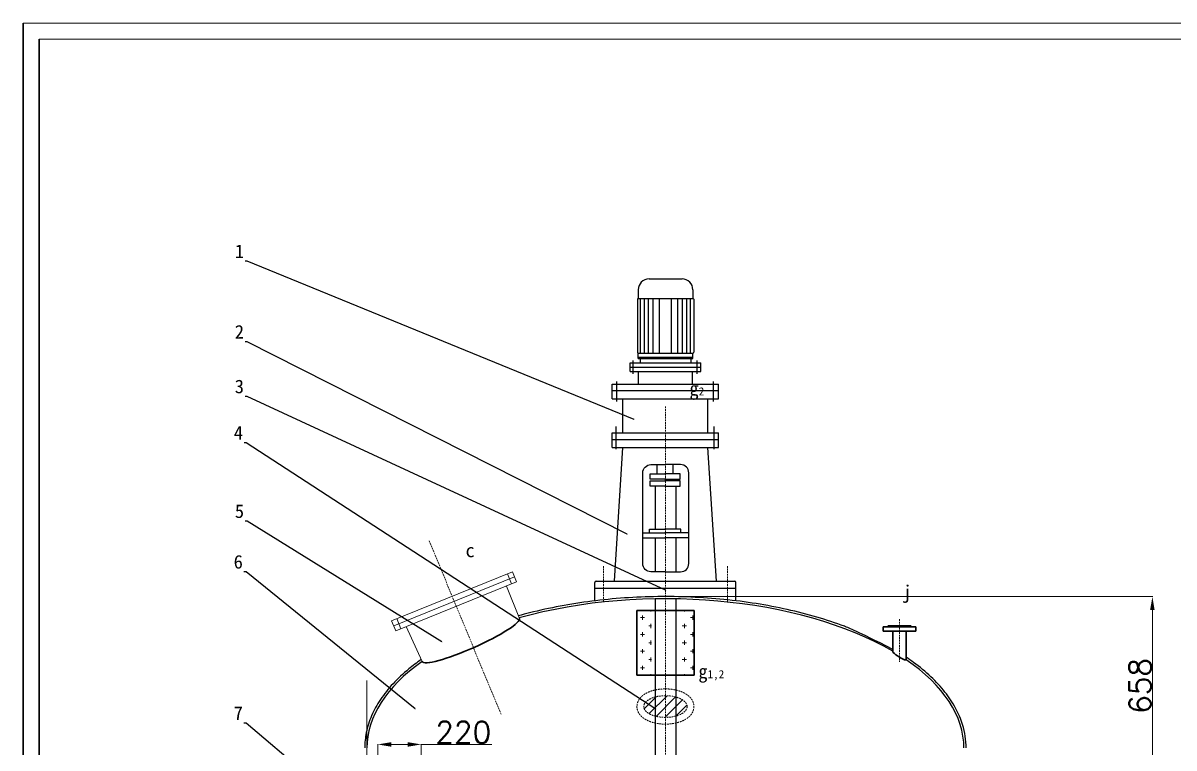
# Model space of a CAD drawing. Header units: millimetres. Extents: x -7851 to 49131, y -10352 to 4613.
# Drawn here: x 3473 to 7714, y 1941 to 4613 of the extents above; entities that cross this region are included whole.
import ezdxf
from ezdxf import colors
from ezdxf.entities.mleader import LeaderData, LeaderLine
from ezdxf.math import Vec2, Vec3

# ---------------------------------------------------------------- set-up
doc = ezdxf.new("R2010")
doc.units = ezdxf.units.MM
doc.linetypes.add('DASHED2', pattern=[9.525, 6.35, -3.175])
for name, color, linetype, lineweight in [('内框架', 7, 'Continuous', 100), ('图层1', 7, 'Continuous', 20), ('图层3', 1, 'DASHED2', 5), ('图层4', 7, 'Continuous', 20), ('实体', 7, 'Continuous', 30), ('标注', 7, 'Continuous', 13)]:
    doc.layers.add(name, color=color, linetype=linetype, lineweight=lineweight)
doc.styles.get("Standard").update_dxf_attribs({"font": 'txt.shx', "height": 80, "bigfont": 'gbcbig.shx'})
doc.dimstyles.new('副本 ISO-25', dxfattribs={"dimtxt": 80, "dimasz": 50, "dimexe": 1.25, "dimexo": 0.625, "dimgap": 5, "dimtad": 1, "dimtxsty": 'Standard', "dimcen": 2.5, "dimadec": 0, "dimazin": 0, "dimtfac": 1, "dimtmove": 0, "dimatfit": 3, "dimfxl": 1, "dimlwd": 5, "dimlwe": 5, "dimarcsym": 0})

# ---------------------------------------------------------------- blocks, each defined once
blk = doc.blocks.new('*D9')
at = {"layer": 'Defpoints', "color": 0}
for p in [(4740.5, 2191), (6940.5, 1841.2), (6940.5, 1458.6)]:
    blk.add_point(p, dxfattribs=at)
at = {"layer": '实体', "color": 0, "lineweight": 5}
for p, q in [((4740.5, 2190.4), (4740.5, 1457.4)), ((6940.5, 1840.6), (6940.5, 1457.4)), ((4790.5, 1458.6), (6890.5, 1458.6))]:
    blk.add_line(p, q, dxfattribs=at)
at = {"layer": '实体', "color": 0}
for points in [[(4790.5, 1466.9), (4790.5, 1450.3), (4740.5, 1458.6)], [(6890.5, 1466.9), (6890.5, 1450.3), (6940.5, 1458.6)]]:
    blk.add_solid(points, dxfattribs=at)
at = {"layer": '实体', "color": 0, "insert": (5481.3, 1528.9), "char_height": 80, "attachment_point": 5}
blk.add_mtext('%%C2200x10', dxfattribs=at)
blk = doc.blocks.new('*D12')
at = {"layer": 'Defpoints', "color": 0}
for p in [(4940.5, 1954.3), (4780.5, 1832.2), (4940.5, 1832.2)]:
    blk.add_point(p, dxfattribs=at)
at = {"layer": '实体', "color": 0, "lineweight": 5}
for p, q in [((4780.5, 1832.8), (4780.5, 1955.5)), ((4830.5, 1954.3), (4890.5, 1954.3)), ((4940.5, 1832.8), (4940.5, 1955.5)), ((4940.5, 1954.3), (5200.5, 1954.3))]:
    blk.add_line(p, q, dxfattribs=at)
at = {"layer": '实体', "color": 0}
for points in [[(4830.5, 1962.6), (4830.5, 1945.9), (4780.5, 1954.3)], [(4890.5, 1962.6), (4890.5, 1945.9), (4940.5, 1954.3)]]:
    blk.add_solid(points, dxfattribs=at)
at = {"layer": '实体', "color": 0, "insert": (5095.5, 1999.3), "char_height": 80, "attachment_point": 5}
blk.add_mtext('220', dxfattribs=at)
blk = doc.blocks.new('*D16')
at = {"layer": 'Defpoints', "color": 0}
for p in [(5840.5, 2499.2), (7634.9, 2499.2), (7633.6, 1841.2)]:
    blk.add_point(p, dxfattribs=at)
at = {"layer": '实体', "color": 0, "lineweight": 5}
for p, q in [((5841.1, 2499.2), (7636.1, 2499.2)), ((7634.9, 1891.2), (7634.9, 2449.2)), ((7634.2, 1841.2), (7636.1, 1841.2))]:
    blk.add_line(p, q, dxfattribs=at)
at = {"layer": '实体', "color": 0}
for points in [[(7626.5, 2449.2), (7643.2, 2449.2), (7634.9, 2499.2)], [(7626.5, 1891.2), (7643.2, 1891.2), (7634.9, 1841.2)]]:
    blk.add_solid(points, dxfattribs=at)
at = {"layer": '实体', "color": 0, "insert": (7589.9, 2170.2), "char_height": 80, "attachment_point": 5, "rotation": 90}
blk.add_mtext('658', dxfattribs=at)

msp = doc.modelspace()

# ---------------------------------------------------------------- hatches: boundary and pattern name
at = {"layer": '图层3'}
h = msp.add_hatch(dxfattribs=at)
h.set_pattern_fill('ANSI31', color=256, scale=8, angle=180, style=0)
h.set_pattern_definition([(225, (7906.631, 2182.543), (17.9605, -17.9605), [])])
edge = h.paths.add_edge_path()
edge.add_ellipse((5840.454, 2094.02), major_axis=(80, 0), ratio=0.5, start_angle=0, end_angle=360)
at = {"layer": '标注'}
h = msp.add_hatch(dxfattribs=at)
h.set_pattern_fill('CROSS', color=256, scale=4.86, style=0)
h.set_pattern_definition([(0, (-47085.794, -5725.593), (30.861, 30.861), [15.4305, -46.2915]), (90, (-47078.08, -5733.308), (-30.861, 30.861), [15.4305, -46.2915])])
h.paths.add_polyline_path([(5789.424, 2447.83), (5734.634, 2447.83), (5734.634, 2209.136), (5789.424, 2209.136)])
h.paths.add_polyline_path([(5946.274, 2447.83), (5891.484, 2447.83), (5891.484, 2209.136), (5946.274, 2209.136)])

# ---------------------------------------------------------------- linework, layer by layer
for p, q in [((5802.454, 2905.981), (5802.454, 2747.898)), ((5878.454, 2905.981), (5878.454, 2747.898)), ((5802.454, 2716.281), (5802.454, 2590.815)), ((5878.454, 2716.281), (5878.454, 2590.815)), ((5802.454, 2490.87), (5802.454, 1200.413)), ((5878.454, 2490.87), (5878.454, 1200.413))]:
    msp.add_line(p, q)
for start_param, end_param in [(3.84705459, 5.22397972), (5.66552868, 6.28318531), (3.14159265, 3.77372964)]:
    msp.add_ellipse((5840.454, 1941.198), major_axis=(-1100, 0), ratio=0.5, start_param=start_param, end_param=end_param)
for points, knots in [([(6677.897, 2304.69), (6539.158, 2374.813), (6520.178, 2382.386), (6467.883, 2401.88), (6433.695, 2413.204), (6363.043, 2433.881), (6326.58, 2443.234), (6251.822, 2459.859), (6213.527, 2467.13), (6135.574, 2479.504), (6095.916, 2484.606), (6015.72, 2492.581), (5975.182, 2495.454), (5893.723, 2498.934), (5852.802, 2499.542), (5771.075, 2498.486), (5730.27, 2496.822), (5649.275, 2491.243), (5609.086, 2487.327), (5529.813, 2477.291), (5490.729, 2471.171), (5414.146, 2456.799), (5376.646, 2448.547), (5326.265, 2435.746), (5312.511, 2432.066), (5298.918, 2428.242)], [4.00596019, 4.00596019, 4.00596019, 4.00596019, 4.07175163, 4.07175163, 4.18282988, 4.18282988, 4.29390814, 4.29390814, 4.4049864, 4.4049864, 4.51606465, 4.51606465, 4.62714291, 4.62714291, 4.73822117, 4.73822117, 4.84929942, 4.84929942, 4.96037768, 4.96037768, 5.07145594, 5.07145594, 5.18253419, 5.18253419, 5.2248649, 5.2248649, 5.2248649, 5.2248649]), ([(4940.327, 2267.13), (4924.342, 2255.924), (4909.176, 2244.413), (4873.497, 2215.004), (4854.049, 2196.764), (4819.256, 2159.247), (4803.912, 2139.969), (4777.542, 2100.592), (4766.516, 2080.492), (4748.961, 2039.715), (4742.432, 2019.037), (4734.379, 1979.288), (4732.454, 1960.244), (4732.454, 1941.198)], [5.663606545, 5.663606545, 5.663606545, 5.663606545, 5.737925478, 5.737925478, 5.849003735, 5.849003735, 5.960081992, 5.960081992, 6.071160248, 6.071160248, 6.182238505, 6.182238505, 6.283185307, 6.283185307, 6.283185307, 6.283185307]), ([(6948.454, 1941.198), (6948.454, 1955.595), (6947.355, 1969.991), (6942.968, 1998.679), (6939.681, 2012.971), (6928.961, 2047.818), (6920.321, 2068.26), (6898.622, 2108.447), (6885.564, 2128.193), (6855.223, 2166.759), (6837.941, 2185.579), (6799.384, 2222.088), (6778.109, 2239.775), (6746.21, 2263.243), (6737.183, 2269.592), (6727.897, 2275.841)], [3.141592654, 3.141592654, 3.141592654, 3.141592654, 3.217898241, 3.217898241, 3.294203829, 3.294203829, 3.405282086, 3.405282086, 3.516360343, 3.516360343, 3.6274386, 3.6274386, 3.738516856, 3.738516856, 3.78056949, 3.78056949, 3.78056949, 3.78056949])]:
    msp.add_open_spline(points, degree=3, knots=knots)
at = {"layer": '内框架', "lineweight": 25}
for p, q in [((5779.954, 3670.155), (5901.554, 3670.155)), ((5739.954, 3630.155), (5739.954, 3598.155)), ((5941.554, 3630.155), (5941.554, 3598.155)), ((5736.954, 3595.155), (5736.954, 3399.555)), ((5739.954, 3598.155), (5941.554, 3598.155)), ((5749.209, 3395.893), (5749.209, 3597.413)), ((5762.771, 3395.893), (5762.771, 3597.413)), ((5778.271, 3395.893), (5778.271, 3597.413)), ((5795.708, 3395.893), (5795.708, 3597.413)), ((5818.958, 3395.893), (5818.958, 3597.413)), ((5863.125, 3395.893), (5863.125, 3597.413)), ((5886.375, 3395.893), (5886.375, 3597.413)), ((5903.812, 3395.893), (5903.812, 3597.413)), ((5919.312, 3395.893), (5919.312, 3597.413)), ((5932.874, 3395.893), (5932.874, 3597.413)), ((5944.554, 3595.155), (5944.554, 3399.555)), ((5739.954, 3376.555), (5739.954, 3396.555)), ((5739.954, 3396.555), (5941.554, 3396.555)), ((5941.554, 3376.555), (5941.554, 3396.555)), ((5709.909, 3360.555), (5971, 3360.555)), ((5709.909, 3328.555), (5709.909, 3360.555)), ((5722.067, 3320.08), (5722.067, 3369.214)), ((5739.954, 3381.555), (5941.554, 3381.555)), ((5739.954, 3376.555), (5941.554, 3376.555)), ((5747.154, 3374.955), (5747.154, 3360.555)), ((5747.154, 3360.555), (5934.354, 3360.555)), ((5934.354, 3374.955), (5934.354, 3360.555)), ((5957.297, 3320.08), (5957.297, 3369.214)), ((5971, 3328.555), (5971, 3360.555)), ((5709.909, 3344.555), (5971, 3344.555)), ((5709.909, 3328.555), (5971, 3328.555)), ((5740.909, 3282.555), (5740.909, 3328.555)), ((5940, 3282.555), (5940, 3328.555)), ((5644.636, 3282.555), (6036.272, 3282.555)), ((5644.636, 3228.555), (5644.636, 3282.555)), ((5661.506, 3218.441), (5661.506, 3292.142)), ((6017.085, 3218.441), (6017.085, 3292.142)), ((6036.272, 3228.555), (6036.272, 3282.555)), ((5644.636, 3258.555), (6036.272, 3258.555)), ((5644.636, 3228.555), (6036.272, 3228.555)), ((5683.636, 3102.555), (5683.636, 3228.555)), ((5997.272, 3102.555), (5997.272, 3228.555)), ((5644.636, 3102.555), (6036.272, 3102.555)), ((5644.636, 3048.555), (5644.636, 3102.555)), ((5658.773, 3042.377), (5658.773, 3125.632)), ((6019.818, 3042.377), (6019.818, 3125.632)), ((6036.272, 3048.555), (6036.272, 3102.555)), ((5644.636, 3078.555), (6036.272, 3078.555)), ((5644.636, 3048.555), (6036.272, 3048.555)), ((5652.471, 2556.398), (5683.74, 3048.555)), ((6028.438, 2556.398), (5997.169, 3048.555)), ((5810.454, 2951.43), (5810.454, 2985.594)), ((5868.852, 2951.43), (5868.852, 2985.594)), ((5757.18, 2734.233), (5840.454, 2734.233)), ((5757.18, 2716.281), (5840.454, 2716.281)), ((5781.554, 2747.898), (5840.454, 2747.898)), ((5781.554, 2734.233), (5781.554, 2747.898)), ((5897.752, 2747.898), (5838.852, 2747.898)), ((5926.406, 2734.233), (5838.852, 2734.233)), ((5926.406, 2716.281), (5838.852, 2716.281)), ((5897.752, 2734.233), (5897.752, 2747.898)), ((5580.454, 2483.673), (5580.454, 2551.198)), ((5585.654, 2556.398), (6095.254, 2556.398)), ((6100.454, 2483.672), (6100.454, 2551.198)), ((5580.454, 2530.398), (6100.454, 2530.398))]:
    msp.add_line(p, q, dxfattribs=at)
for points in [[(5840.454, 2590.815), (5787.18, 2590.815, -0.41421356), (5757.18, 2620.815), (5757.18, 2955.594, -0.41421356), (5787.18, 2985.594), (5840.454, 2985.594)], [(5843.132, 2590.815), (5896.406, 2590.815, 0.41421356), (5926.406, 2620.815), (5926.406, 2955.594, 0.41421356), (5896.406, 2985.594), (5843.132, 2985.594)]]:
    msp.add_lwpolyline(points, format="xyb", dxfattribs=at)
for points in [[(5840.454, 2931.669), (5784.201, 2931.669), (5784.201, 2951.43), (5840.454, 2951.43)], [(5838.852, 2931.669), (5895.105, 2931.669), (5895.105, 2951.43), (5838.852, 2951.43)], [(5840.454, 2905.981), (5784.201, 2905.981), (5784.201, 2925.741), (5840.454, 2925.741)], [(5838.852, 2905.981), (5895.105, 2905.981), (5895.105, 2925.741), (5838.852, 2925.741)]]:
    msp.add_lwpolyline(points, dxfattribs=at)
for centre, radius, start, end in [((5779.954, 3630.155), 40, 90, 180), ((5901.554, 3630.155), 40, 0, 90), ((5739.954, 3595.155), 3, 90, 180), ((5941.554, 3595.155), 3, 0, 90), ((5739.954, 3399.555), 3, 180, 270), ((5941.554, 3399.555), 3, 270, 0), ((5585.654, 2551.198), 5.2, 90, 180), ((6095.254, 2551.198), 5.2, 0, 90)]:
    msp.add_arc(centre, radius, start, end, dxfattribs=at)
at = {"layer": '图层1'}
for p, q in [((5276.595, 2590.273), (4831.546, 2410.462)), ((5276.595, 2590.273), (5291.579, 2553.186)), ((5284.087, 2571.729), (4839.038, 2391.918)), ((5291.579, 2553.186), (4846.531, 2373.374)), ((5258.051, 2582.781), (5273.035, 2545.693)), ((5254.491, 2538.201), (5302.622, 2419.073)), ((4850.09, 2417.954), (4865.074, 2380.867)), ((4831.546, 2410.462), (4846.531, 2373.374)), ((4885.021, 2388.926), (4943.693, 2259.718))]:
    msp.add_line(p, q, dxfattribs=at)
at = {"layer": '图层3'}
for p, q in [((5840.454, 3199.772), (5840.454, -1235.767)), ((5234.591, 2065.406), (4968.772, 2707.866)), ((5612.001, 2481.669), (5612.001, 2613.101)), ((6069.811, 2481.669), (6069.811, 2613.101)), ((6702.897, 2415.869), (6702.897, 2258.219))]:
    msp.add_line(p, q, dxfattribs=at)
msp.add_ellipse((5840.454, 2094.02), major_axis=(80, 0), ratio=0.5, dxfattribs=at)
msp.add_open_spline([(5945.454, 2094.02), (5945.454, 2096.5), (5945.247, 2098.979), (5944.442, 2103.838), (5943.845, 2106.218), (5942.313, 2110.809), (5941.38, 2113.019), (5939.245, 2117.238), (5938.042, 2119.246), (5935.427, 2123.056), (5934.014, 2124.859), (5930.156, 2129.258), (5927.587, 2131.714), (5922.135, 2136.225), (5919.25, 2138.283), (5913.213, 2142.062), (5910.06, 2143.784), (5903.522, 2146.932), (5900.135, 2148.358), (5890.731, 2151.831), (5884.522, 2153.621), (5871.69, 2156.45), (5865.067, 2157.487), (5851.618, 2158.81), (5844.793, 2159.095), (5829.757, 2158.894), (5821.555, 2158.235), (5805.589, 2155.822), (5797.827, 2154.07), (5785.21, 2150.113), (5780.162, 2148.184), (5770.556, 2143.709), (5765.996, 2141.163), (5758.653, 2136.137), (5755.727, 2133.833), (5750.258, 2128.752), (5747.715, 2125.974), (5743.733, 2120.63), (5742.18, 2118.186), (5739.479, 2112.982), (5738.333, 2110.221), (5736.574, 2104.449), (5735.963, 2101.439), (5735.368, 2095.322), (5735.386, 2092.218), (5736.047, 2086.112), (5736.69, 2083.112), (5738.506, 2077.367), (5739.677, 2074.623), (5742.422, 2069.452), (5743.994, 2067.025), (5747.435, 2062.483), (5749.304, 2060.367), (5753.27, 2056.412), (5755.368, 2054.572), (5759.753, 2051.132), (5762.041, 2049.531), (5768.44, 2045.493), (5772.708, 2043.252), (5781.647, 2039.282), (5786.318, 2037.555), (5795.988, 2034.578), (5800.986, 2033.329), (5811.22, 2031.3), (5816.454, 2030.52), (5833.178, 2028.798), (5844.906, 2028.71), (5863.957, 2030.371), (5871.424, 2031.508), (5885.828, 2034.734), (5892.764, 2036.822), (5903.911, 2041.234), (5908.32, 2043.303), (5916.682, 2048.007), (5920.639, 2050.641), (5926.973, 2055.781), (5929.485, 2058.121), (5934.131, 2063.238), (5936.267, 2066.018), (5939.591, 2071.388), (5940.883, 2073.885), (5943.038, 2079.146), (5943.9, 2081.91), (5945.089, 2087.61), (5945.416, 2090.545), (5945.453, 2093.665), (5945.454, 2093.843), (5945.454, 2094.02)], degree=3, knots=[0, 0, 0, 0, 0.0826435, 0.0826435, 0.165287, 0.165287, 0.2479305, 0.2479305, 0.330574, 0.330574, 0.4132175, 0.4132175, 0.54356534, 0.54356534, 0.67391319, 0.67391319, 0.80426104, 0.80426104, 0.93460888, 0.93460888, 1.15558289, 1.15558289, 1.37655689, 1.37655689, 1.5975309, 1.5975309, 1.86432209, 1.86432209, 2.13111328, 2.13111328, 2.32090189, 2.32090189, 2.51069049, 2.51069049, 2.64786131, 2.64786131, 2.78503212, 2.78503212, 2.88769811, 2.88769811, 2.99036409, 2.99036409, 3.09303007, 3.09303007, 3.19569606, 3.19569606, 3.29836204, 3.29836204, 3.40102803, 3.40102803, 3.50369401, 3.50369401, 3.60636, 3.60636, 3.70902598, 3.70902598, 3.81169196, 3.81169196, 3.98608547, 3.98608547, 4.16047897, 4.16047897, 4.33487248, 4.33487248, 4.50926598, 4.50926598, 4.88510259, 4.88510259, 5.13357312, 5.13357312, 5.38204364, 5.38204364, 5.55650977, 5.55650977, 5.73097591, 5.73097591, 5.85702373, 5.85702373, 5.98307156, 5.98307156, 6.08113329, 6.08113329, 6.17919501, 6.17919501, 6.27725674, 6.27725674, 6.28318531, 6.28318531, 6.28318531, 6.28318531], dxfattribs=at)
at = {"layer": '图层4'}
for p, q in [((3473.174, 4613.371), (10601.174, 4613.371)), ((3533.174, 4553.371), (10541.174, 4553.371))]:
    msp.add_line(p, q, dxfattribs=at)
at = {"layer": '实体'}
for p, q in [((3473.174, 4613.371), (3473.174, -5478.629)), ((3533.174, 4553.371), (3533.174, -5418.629)), ((5734.634, 2447.83), (5734.634, 2209.136)), ((5734.634, 2447.83), (5946.274, 2447.83)), ((5946.274, 2447.83), (5946.274, 2209.136)), ((6642.897, 2388.034), (6762.897, 2388.034)), ((6642.897, 2388.034), (6642.897, 2372.034)), ((6660.897, 2391.034), (6657.897, 2388.034)), ((6660.897, 2391.034), (6744.897, 2391.034)), ((6744.897, 2391.034), (6747.897, 2388.034)), ((6762.897, 2388.034), (6762.897, 2372.034)), ((6642.897, 2372.034), (6762.897, 2372.034)), ((6677.897, 2372.034), (6677.897, 2297.81)), ((6727.897, 2372.034), (6727.897, 2266.177)), ((5734.634, 2209.136), (5946.274, 2209.136))]:
    msp.add_line(p, q, dxfattribs=at)
for centre, major_axis, ratio, end_param in [((5123.158, 2339.395), (-179.465, -79.678), 0.15278273, 3.14159265), ((6702.897, 2281.994), (-25, 15.817), 0.16901451, 3.35464377)]:
    msp.add_ellipse(centre, major_axis=major_axis, ratio=ratio, start_param=0, end_param=end_param, dxfattribs=at)

# ---------------------------------------------------------------- texts
at = {"layer": '实体', "char_height": 50, "attachment_point": 1}
for s, insert, width in [('{\\fFangSong_GB2312|b0|i0|c134|p49;1}', (4253.645, 3796.998), 87.35666), ('{\\fFangSong_GB2312|b0|i0|c134|p49;2}', (4253.645, 3500.276), 87.35666), ('{\\fFangSong_GB2312|b0|i0|c134|p49;3}', (4253.406, 3298.83), 87.35666), ('{\\fFangSong_GB2312|b0|i0|c134|p49;g\\H0.6x;2}', (5929.018, 3290.612), 49.19757), ('{\\fFangSong_GB2312|b0|i0|c134|p49;4}', (4249.728, 3127.752), 87.35666), ('{\\fFangSong_GB2312|b0|i0|c134|p49;5}', (4253.795, 2839.16), 87.35666), ('{\\fFangSong_GB2312|b0|i0|c134|p49;c}', (5103.748, 2694.358), 49.19757), ('{\\fFangSong_GB2312|b0|i0|c134|p49;6}', (4249.339, 2652.545), 87.35666), ('{\\fFangSong_GB2312|b0|i0|c134|p49;j}', (6714.526, 2541.047), 49.19757), ('{\\fFangSong_GB2312|b0|i0|c134|p49;g\\H0.6x;1,2}', (5961.765, 2248.165), 49.19757), ('{\\fFangSong_GB2312|b0|i0|c134|p49;7}', (4249.645, 2094.443), 87.35666)]:
    msp.add_mtext(s, dxfattribs=dict(at, insert=insert, width=width))

# ---------------------------------------------------------------- dimensions: what is measured, and where the dimension line sits
at = {"layer": '实体'}
dim = msp.add_linear_dim(base=(7634.874, 2499.198), p1=(7633.624, 1841.198), p2=(5840.454, 2499.198), angle=90, dimstyle='副本 ISO-25', dxfattribs=at)
dim.commit()
dim.dimension.update_dxf_attribs({"geometry": '*D16', "text_midpoint": (7589.874, 2170.198)})
dim = msp.add_linear_dim(base=(6940.454, 1458.602), p1=(4740.454, 2190.991), p2=(6940.454, 1841.198), text='%%C2200x10', dimstyle='副本 ISO-25', override={"dimtmove": 2}, dxfattribs=at)
dim.commit()
dim.dimension.update_dxf_attribs({"geometry": '*D9', "text_midpoint": (5481.314, 1528.93), "dimtype": 160})
dim = msp.add_linear_dim(base=(4940.454, 1954.282), p1=(4780.454, 1832.164), p2=(4940.454, 1832.164), text='220', dimstyle='副本 ISO-25', dxfattribs=at)
dim.commit()
dim.dimension.update_dxf_attribs({"geometry": '*D12', "text_midpoint": (5095.454, 1999.282)})

# ---------------------------------------------------------------- leaders
ml = msp.add_multileader_mtext('Standard', dxfattribs=at)
ml.set_content('', color=256)
ml.set_leader_properties()
ml.build(insert=Vec2(0, 0))
ctx = ml.context
ctx.base_point, ctx.plane_origin = Vec3(4287.454, 3735.123), Vec3(5729.224, 3150.174)
ctx.text_align_type = 2
notes = []
notes.append((ctx, [(0, (1, 1, 0), (4299.454, 3735.123), (-1, 0), 8, [(0, [(5729.224, 3150.174)], 0, [])])]))
ctx.mtext.insert, ctx.mtext.alignment, ctx.mtext.flow_direction = Vec3(4289.454, 3737.123), 3, 5
ml = msp.add_multileader_mtext('Standard', dxfattribs=at)
ml.set_content('', color=256)
ml.set_leader_properties()
ml.build(insert=Vec2(0, 0))
ctx = ml.context
ctx.base_point, ctx.plane_origin = Vec3(4287.454, 3438.401), Vec3(5702.632, 2727.082)
ctx.text_align_type = 2
notes.append((ctx, [(0, (1, 1, 0), (4299.454, 3438.401), (-1, 0), 8, [(0, [(5702.632, 2727.082)], 0, [])])]))
ctx.mtext.insert, ctx.mtext.alignment, ctx.mtext.flow_direction = Vec3(4289.454, 3440.401), 3, 5
ml = msp.add_multileader_mtext('Standard', dxfattribs=at)
ml.set_content('', color=256)
ml.set_leader_properties()
ml.build(insert=Vec2(0, 0))
ctx = ml.context
ctx.base_point, ctx.plane_origin = Vec3(4287.215, 3236.956), Vec3(5844.745, 2521.571)
ctx.text_align_type = 2
notes.append((ctx, [(0, (1, 1, 0), (4299.215, 3236.956), (-1, 0), 8, [(0, [(5844.745, 2521.571)], 0, [])])]))
ctx.mtext.insert, ctx.mtext.alignment, ctx.mtext.flow_direction = Vec3(4289.215, 3238.956), 3, 5
ml = msp.add_multileader_mtext('Standard', dxfattribs=at)
ml.set_content('', color=256)
ml.set_leader_properties()
ml.build(insert=Vec2(0, 0))
ctx = ml.context
ctx.base_point, ctx.plane_origin = Vec3(4283.537, 3065.878), Vec3(5808.529, 2082.224)
ctx.text_align_type = 2
notes.append((ctx, [(0, (1, 1, 0), (4295.537, 3065.878), (-1, 0), 8, [(0, [(5808.529, 2082.224)], 0, [])])]))
ctx.mtext.insert, ctx.mtext.alignment, ctx.mtext.flow_direction = Vec3(4285.537, 3067.878), 3, 5
ml = msp.add_multileader_mtext('Standard', dxfattribs=at)
ml.set_content('', color=256)
ml.set_leader_properties()
ml.build(insert=Vec2(0, 0))
ctx = ml.context
ctx.base_point, ctx.plane_origin = Vec3(4287.604, 2777.285), Vec3(5019.496, 2330.17)
ctx.text_align_type = 2
notes.append((ctx, [(0, (1, 1, 0), (4299.604, 2777.285), (-1, 0), 8, [(0, [(5019.496, 2330.17)], 0, [])])]))
ctx.mtext.insert, ctx.mtext.alignment, ctx.mtext.flow_direction = Vec3(4289.604, 2779.285), 3, 5
ml = msp.add_multileader_mtext('Standard', dxfattribs=at)
ml.set_content('', color=256)
ml.set_leader_properties()
ml.build(insert=Vec2(0, 0))
ctx = ml.context
ctx.base_point, ctx.plane_origin = Vec3(4283.148, 2590.671), Vec3(4921.494, 2082.585)
ctx.text_align_type = 2
notes.append((ctx, [(0, (1, 1, 0), (4295.148, 2590.671), (-1, 0), 8, [(0, [(4921.494, 2082.585)], 0, [])])]))
ctx.mtext.insert, ctx.mtext.alignment, ctx.mtext.flow_direction = Vec3(4285.148, 2592.671), 3, 5
ml = msp.add_multileader_mtext('Standard', dxfattribs=at)
ml.set_content('', color=256)
ml.set_leader_properties()
ml.build(insert=Vec2(0, 0))
ctx = ml.context
ctx.base_point, ctx.plane_origin = Vec3(4283.454, 2032.569), Vec3(4848.591, 1565.13)
ctx.text_align_type = 2
notes.append((ctx, [(0, (1, 1, 0), (4295.454, 2032.569), (-1, 0), 8, [(0, [(4848.591, 1565.13)], 0, [])])]))
ctx.mtext.insert, ctx.mtext.alignment, ctx.mtext.flow_direction = Vec3(4285.454, 2034.569), 3, 5
for ctx, leaders in notes:
    for number, flags, end, landing, length, lines in leaders:
        leader = LeaderData()
        leader.index, (leader.has_last_leader_line, leader.has_dogleg_vector, leader.attachment_direction) = number, flags
        leader.last_leader_point, leader.dogleg_vector, leader.dogleg_length = Vec3(end), Vec3(landing), length
        for number, points, colour, breaks in lines:
            line = LeaderLine()
            line.index, line.vertices, line.color, line.breaks = number, Vec3.list(points), colors.encode_raw_color(colour), breaks
            leader.lines.append(line)
        ctx.leaders.append(leader)

doc.saveas('drawing.dxf')
